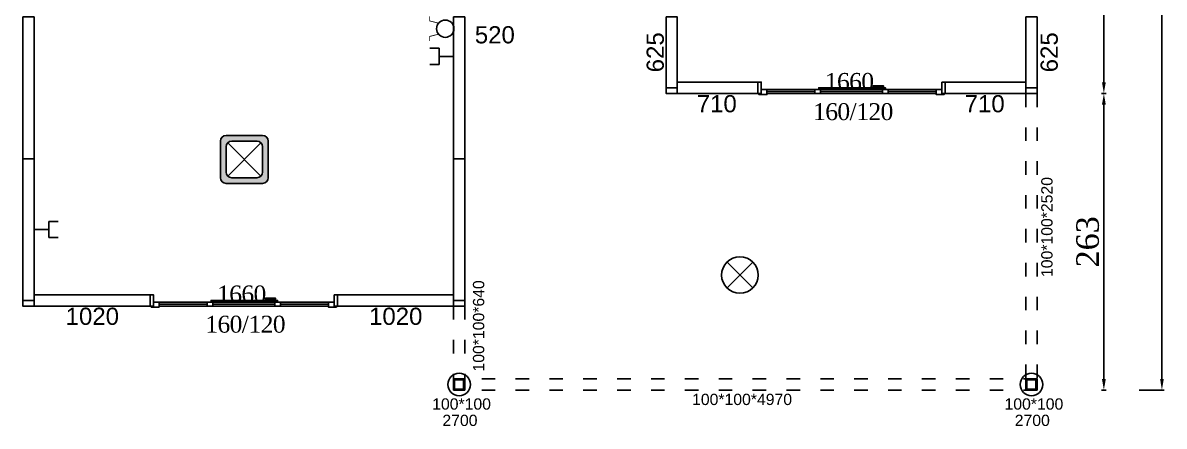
# Model space of a CAD drawing. Header units: millimetres. Extents: x 1774 to 2805, y 1273 to 2344.
# Drawn here: x 1794 to 2805, y 1273 to 1630 of the extents above; entities that cross this region are included whole.
import ezdxf

# ---------------------------------------------------------------- set-up
doc = ezdxf.new("R2010")
doc.units = ezdxf.units.MM
doc.linetypes.add('ACAD_ISO03W100', pattern=[30, 12, -18])
for name, color, linetype in [('1', 250, 'Continuous'), ('Block1', 255, 'Continuous'), ('DUVAR', 7, 'Continuous'), ('KAPI-PEN', 3, 'Continuous'), ('OLCU', 2, 'Continuous'), ('TEFRIS', 4, 'Continuous')]:
    doc.layers.add(name, color=color, linetype=linetype)
doc.styles.add('metin', font='palabi.ttf')
doc.styles.get("Standard").update_dxf_attribs({"font": 'arial.ttf'})
doc.dimstyles.new('Metin SARI', dxfattribs={"dimscale": 20, "dimtxt": 1, "dimasz": 0.5, "dimexe": 0.1, "dimexo": 0.1, "dimgap": 0.2, "dimtad": 1, "dimrnd": 1, "dimzin": 12, "dimdsep": 46, "dimlunit": 6, "dimtxsty": 'metin', "dimcen": 0.8, "dimdle": 0.0005, "dimclrd": 7, "dimclre": 165, "dimclrt": 165, "dimazin": 3, "dimtfac": 1, "dimtmove": 0, "dimatfit": 2, "dimfxl": 1, "dimfxlon": 1, "dimtolj": 1, "dimtzin": 0, "dimlwe": -1, "dimarcsym": 0})

# ---------------------------------------------------------------- blocks, each defined once
blk = doc.blocks.new('1660')
at = {"layer": 'Block1', "color": 7}
for p, q in [((136649.9, -210549.2), (136692.4, -210549.2)), ((136697.4, -210549.2), (136752.4, -210549.2)), ((136757.4, -210549.2), (136799.9, -210549.2))]:
    blk.add_line(p, q, dxfattribs=at)
for points in [[(136644.9, -210551), (136649.9, -210551), (136649.9, -210546.5), (136642.9, -210546.5), (136642.9, -210547.5), (136644.9, -210547.5), (136644.9, -210551)], [(136804.9, -210551), (136799.9, -210551), (136799.9, -210546.5), (136806.9, -210546.5), (136806.9, -210547.5), (136804.9, -210547.5), (136804.9, -210551)], [(136752.1, -210552.5), (136752.1, -210553.3), (136744.1, -210553.3), (136744.1, -210554.3), (136753.1, -210554.3), (136753.1, -210552.5), (136752.1, -210552.5)]]:
    blk.add_lwpolyline(points, dxfattribs=at)
for points in [[(136799.9, -210547.5), (136649.9, -210547.5), (136649.9, -210551), (136799.9, -210551)], [(136692.4, -210551), (136697.4, -210551), (136697.4, -210547.5), (136692.4, -210547.5)], [(136752.4, -210551), (136757.4, -210551), (136757.4, -210547.5), (136752.4, -210547.5)], [(136754.9, -210551), (136695.9, -210551), (136695.9, -210552.5), (136754.9, -210552.5)]]:
    blk.add_lwpolyline(points, close=True, dxfattribs=at)
at = {"layer": 'KAPI-PEN', "color": 175, "true_color": 0x4554a5}
for points in [[(136641.9, -210557.5), (136644.9, -210557.5), (136644.9, -210547.5), (136641.9, -210547.5)], [(136804.9, -210557.5), (136807.9, -210557.5), (136807.9, -210547.5), (136804.9, -210547.5)]]:
    blk.add_lwpolyline(points, close=True, dxfattribs=at)
blk = doc.blocks.new('*D25')
at = {"layer": 'Block1', "color": 165, "transparency": 16777216}
for p, q in [((2749.6, 1886.1), (2753.7, 1886.1)), ((2749.6, 1567.4), (2753.7, 1567.4))]:
    blk.add_line(p, q, dxfattribs=at)
at = {"layer": 'Block1', "color": 7, "lineweight": -2, "transparency": 16777216}
blk.add_line((2751.7, 1876.1), (2751.7, 1577.4), dxfattribs=at)
at = {"layer": 'Block1', "color": 7, "transparency": 16777216}
for points in [[(2750, 1876.1), (2753.4, 1876.1), (2751.7, 1886.1)], [(2750, 1577.4), (2753.4, 1577.4), (2751.7, 1567.4)]]:
    blk.add_solid(points, dxfattribs=at)
at = {"layer": 'Defpoints', "color": 0, "transparency": 16777216}
for p in [(2747.6, 1886.1), (2747.6, 1567.4), (2751.7, 1567.4)]:
    blk.add_point(p, dxfattribs=at)
at = {"layer": 'Block1', "color": 165, "transparency": 16777216, "insert": (2737.4, 1726.8), "char_height": 20, "attachment_point": 5, "rotation": 90, "style": 'metin'}
blk.add_mtext('\\A1;319', dxfattribs=at)
blk = doc.blocks.new('*D26')
at = {"layer": 'Block1', "color": 165, "transparency": 16777216}
for p, q in [((2749.6, 1567.4), (2753.7, 1567.4)), ((2749.6, 1304.6), (2753.7, 1304.6))]:
    blk.add_line(p, q, dxfattribs=at)
at = {"layer": 'Block1', "color": 7, "lineweight": -2, "transparency": 16777216}
blk.add_line((2751.7, 1557.4), (2751.7, 1314.6), dxfattribs=at)
at = {"layer": 'Block1', "color": 7, "transparency": 16777216}
for points in [[(2750, 1557.4), (2753.4, 1557.4), (2751.7, 1567.4)], [(2750, 1314.6), (2753.4, 1314.6), (2751.7, 1304.6)]]:
    blk.add_solid(points, dxfattribs=at)
at = {"layer": 'Defpoints', "color": 0, "transparency": 16777216}
for p in [(2747.6, 1567.4), (2747.6, 1304.6), (2751.7, 1304.6)]:
    blk.add_point(p, dxfattribs=at)
at = {"layer": 'Block1', "color": 165, "transparency": 16777216, "insert": (2737.4, 1436), "char_height": 20, "attachment_point": 5, "rotation": 90, "style": 'metin'}
blk.add_mtext('\\A1;263', dxfattribs=at)
blk = doc.blocks.new('*D27')
at = {"layer": 'Block1', "color": 165, "transparency": 16777216}
for p, q in [((2783.1, 2267.6), (2805.1, 2267.6)), ((2783.1, 1304.6), (2805.1, 1304.6))]:
    blk.add_line(p, q, dxfattribs=at)
at = {"layer": 'Block1', "color": 7, "lineweight": -2, "transparency": 16777216}
blk.add_line((2803.1, 1314.6), (2803.1, 2257.6), dxfattribs=at)
at = {"layer": 'Block1', "color": 7, "transparency": 16777216}
for points in [[(2801.5, 2257.6), (2804.8, 2257.6), (2803.1, 2267.6)], [(2801.5, 1314.6), (2804.8, 1314.6), (2803.1, 1304.6)]]:
    blk.add_solid(points, dxfattribs=at)
at = {"layer": 'Defpoints', "color": 0, "transparency": 16777216}
for p in [(2747.6, 2267.6), (2803.1, 2267.6), (2747.6, 1304.6)]:
    blk.add_point(p, dxfattribs=at)
at = {"layer": 'Block1', "color": 165, "transparency": 16777216, "insert": (2788.8, 1786.1), "char_height": 20, "attachment_point": 5, "rotation": 90, "style": 'metin'}
blk.add_mtext('\\A1;963', dxfattribs=at)
blk = doc.blocks.new('GLOP')
at = {"layer": 'DUVAR', "color": 1}
for p, q in [((11.4, -11.4), (-11.4, 11.4)), ((11.4, 11.4), (-11.4, -11.4))]:
    blk.add_line(p, q, dxfattribs=at)
blk.add_circle((0, 0), 16.2, dxfattribs=at)
blk = doc.blocks.new('ANAHTAR')
at = {"layer": 'OLCU', "color": 20, "const_width": 0.735}
blk.add_lwpolyline([(-6.1, -4.9), (-13.8, -6.9), (-13.8, -11)], dxfattribs=at)
at = {"layer": 'OLCU', "color": 20}
blk.add_circle((0, 0), 7.67, dxfattribs=at)
blk = doc.blocks.new('TELPRIZ')
at = {"layer": 'DUVAR', "color": 1}
for p, q in [((-7.2, 21.4), (-7.2, 13.1)), ((7.2, 13.1), (7.2, 21.4)), ((-7.2, 13.1), (7.2, 13.1)), ((0, 13.1), (0, 0))]:
    blk.add_line(p, q, dxfattribs=at)

msp = doc.modelspace()

# ---------------------------------------------------------------- hatches: boundary and pattern name
at = {"layer": 'KAPI-PEN', "true_color": 0x4554a5}
h = msp.add_hatch(color=175, dxfattribs=at)
edge = h.paths.add_edge_path()
edge.add_line((1974.106, 1530.165), (2006.466, 1530.165))
edge.add_arc((2006.466, 1525.165), 5, 0, 90, ccw=False)
edge.add_line((2011.466, 1525.165), (2011.466, 1492.805))
edge.add_arc((2006.466, 1492.805), 5, -90, 0, ccw=False)
edge.add_line((2006.466, 1487.805), (1974.106, 1487.805))
edge.add_arc((1974.106, 1492.805), 5, 180, 270, ccw=False)
edge.add_line((1969.106, 1492.805), (1969.106, 1525.165))
edge.add_arc((1974.106, 1525.165), 5, 90, 180, ccw=False)
edge = h.paths.add_edge_path(flags=16)
edge.add_line((1979.106, 1525.165), (2001.466, 1525.165))
edge.add_arc((2001.466, 1520.165), 5, 0, 90, ccw=False)
edge.add_line((2006.466, 1520.165), (2006.466, 1497.805))
edge.add_arc((2001.466, 1497.805), 5, -90, 0, ccw=False)
edge.add_line((2001.466, 1492.805), (1979.106, 1492.805))
edge.add_arc((1979.106, 1497.805), 5, 180, 270, ccw=False)
edge.add_line((1974.106, 1497.805), (1974.106, 1520.165))
edge.add_arc((1979.106, 1520.165), 5, 90, 180, ccw=False)

# ---------------------------------------------------------------- linework, layer by layer
at = {"layer": 'Block1', "color": 7}
for p, q in [((2005.002, 1523.701), (1975.571, 1494.27)), ((1975.571, 1523.701), (2005.002, 1494.27))]:
    msp.add_line(p, q, dxfattribs=at)
for points in [[(2363.831, 1572.391), (2373.831, 1572.391), (2373.831, 1567.391), (2363.831, 1567.391)], [(2175.581, 1304.641), (2185.581, 1304.641), (2185.581, 1314.641), (2175.581, 1314.641)], [(2682.581, 1304.641), (2692.581, 1304.641), (2692.581, 1314.641), (2682.581, 1314.641)], [(2176.581, 1305.641), (2184.581, 1305.641), (2184.581, 1313.641), (2176.581, 1313.641)], [(2683.581, 1305.641), (2691.581, 1305.641), (2691.581, 1313.641), (2683.581, 1313.641)]]:
    msp.add_lwpolyline(points, close=True, dxfattribs=at)
for centre in [(2180.581, 1309.641), (2687.581, 1309.641)]:
    msp.add_circle(centre, 10, dxfattribs=at)
at = {"layer": 'KAPI-PEN', "color": 175, "linetype": 'ACAD_ISO03W100', "true_color": 0x4554a5}
for p, q in [((2682.581, 1567.391), (2682.581, 1304.641)), ((2692.581, 1567.391), (2692.581, 1304.641)), ((2175.581, 1379.141), (2175.581, 1304.641)), ((2185.581, 1379.141), (2185.581, 1304.641)), ((2692.581, 1314.641), (2175.581, 1314.641)), ((2692.581, 1304.641), (2175.581, 1304.641))]:
    msp.add_line(p, q, dxfattribs=at)
at = {"layer": 'KAPI-PEN', "color": 175, "true_color": 0x4554a5}
for points in [[(1794.081, 1635.141), (1804.081, 1635.141), (1804.081, 1509.641), (1794.081, 1509.641)], [(2175.581, 1635.141), (2185.581, 1635.141), (2185.581, 1509.641), (2175.581, 1509.641)], [(2363.831, 1635.141), (2373.831, 1635.141), (2373.831, 1572.391), (2363.831, 1572.391)], [(2692.581, 1635.141), (2682.581, 1635.141), (2682.581, 1572.391), (2692.581, 1572.391)], [(2445.206, 1577.391), (2373.831, 1577.391), (2373.831, 1567.391), (2445.206, 1567.391)], [(2682.581, 1577.391), (2611.206, 1577.391), (2611.206, 1567.391), (2682.581, 1567.391)], [(2692.581, 1572.391), (2682.581, 1572.391), (2682.581, 1567.391), (2692.581, 1567.391)], [(1794.081, 1509.641), (1804.081, 1509.641), (1804.081, 1384.141), (1794.081, 1384.141)], [(2175.581, 1509.641), (2185.581, 1509.641), (2185.581, 1384.141), (2175.581, 1384.141)], [(1804.081, 1389.141), (1906.831, 1389.141), (1906.831, 1379.141), (1804.081, 1379.141)], [(2072.831, 1389.141), (2175.581, 1389.141), (2175.581, 1379.141), (2072.831, 1379.141)], [(1794.081, 1384.141), (1804.081, 1384.141), (1804.081, 1379.141), (1794.081, 1379.141)], [(2175.581, 1384.141), (2185.581, 1384.141), (2185.581, 1379.141), (2175.581, 1379.141)]]:
    msp.add_lwpolyline(points, close=True, dxfattribs=at)
for points in [[(1974.106, 1530.165), (2006.466, 1530.165, -0.41421356), (2011.466, 1525.165), (2011.466, 1492.805, -0.41421356), (2006.466, 1487.805), (1974.106, 1487.805, -0.41421356), (1969.106, 1492.805), (1969.106, 1525.165, -0.41421356)], [(1979.106, 1525.165), (2001.466, 1525.165, -0.41421356), (2006.466, 1520.165), (2006.466, 1497.805, -0.41421356), (2001.466, 1492.805), (1979.106, 1492.805, -0.41421356), (1974.106, 1497.805), (1974.106, 1520.165, -0.41421356)]]:
    msp.add_lwpolyline(points, format="xyb", close=True, dxfattribs=at)

# ---------------------------------------------------------------- block references
at = {"layer": 'Block1', "color": 43, "xscale": -1, "rotation": 180}
for p in [(-134196.719, -208980.087), (-134735.094, -209168.337)]:
    msp.add_blockref('1660', p, dxfattribs=at)
at = {"layer": 'TEFRIS', "lineweight": 25, "xscale": -1}
for name, p, rotation in [('ANAHTAR', (2168.283, 1624.785), 180), ('TELPRIZ', (2175.951, 1600.226), 90)]:
    msp.add_blockref(name, p, dxfattribs=dict(at, rotation=rotation))
at = {"layer": 'TEFRIS', "lineweight": 25}
for name, p in [('ANAHTAR', (2168.283, 1624.785)), ('GLOP', (2429.283, 1406.598))]:
    msp.add_blockref(name, p, dxfattribs=at)
at = {"layer": 'TEFRIS', "lineweight": 25, "rotation": 270}
msp.add_blockref('TELPRIZ', (1804.081, 1446.891), dxfattribs=at)

# ---------------------------------------------------------------- texts
at = {"layer": '1', "color": 0, "lineweight": 25}
for s, p in [('520', (2194.46, 1611.771)), ('710', (2391.036, 1550.722)), ('710', (2628.386, 1550.722)), ('1020', (1832.014, 1362.472)), ('1020', (2100.764, 1362.472))]:
    msp.add_text(s, height=15.2174, dxfattribs=at).set_placement(p)
for p in [(2361.866, 1586.141), (2710.854, 1586.141)]:
    msp.add_text('625', height=15.2174, rotation=90, dxfattribs=at).set_placement(p)
at = {"layer": '1', "color": 0, "lineweight": 50, "char_height": 15, "attachment_point": 7, "style": 'metin'}
for s, insert in [('\\pxsm1,ql;{\\T0.95;1660}', (2504.534, 1570.318)), ('\\pxsm1;{\\T0.95;160/120}', (2494.121, 1543.579)), ('\\pxsm1,ql;{\\T0.95;1660}', (1966.159, 1382.068)), ('\\pxsm1;{\\T0.95;160/120}', (1955.746, 1355.329))]:
    msp.add_mtext_dynamic_manual_height_columns(s, width=105.60789, gutter_width=61.661, heights=[0], dxfattribs=dict(at, insert=insert))
at = {"layer": 'Block1', "linetype": 'Continuous', "char_height": 10, "attachment_point": 1, "rotation": 90}
for s, insert in [('{\\C0;100*100*2520}', (2696.236, 1404.826)), ('{\\C0;100*100*640}', (2192.806, 1321.13))]:
    msp.add_mtext_dynamic_manual_height_columns(s, width=30.9087, gutter_width=12.5, heights=[0], dxfattribs=dict(at, insert=insert))
at = {"layer": 'Block1', "linetype": 'Continuous', "char_height": 10, "attachment_point": 1}
for s, insert in [('{\\C0;100*100}', (2156.707, 1297.386)), ('{\\C0;100*100*4970}', (2386.926, 1301.453)), ('{\\C0;100*100}', (2663.707, 1297.386)), ('{\\C0;2700}', (2165.768, 1282.88)), ('{\\C0;2700}', (2672.768, 1282.88))]:
    msp.add_mtext_dynamic_manual_height_columns(s, width=30.9087, gutter_width=12.5, heights=[0], dxfattribs=dict(at, insert=insert))

# ---------------------------------------------------------------- dimensions: what is measured, and where the dimension line sits
at = {"layer": 'Block1', "color": 7}
for p1, p2, distance, picture, middle in [((2747.581, 1304.641), (2747.581, 2267.641), -55.54, '*D27', (2788.833, 1786.141)), ((2747.581, 1886.141), (2747.581, 1567.391), 4.124, '*D25', (2737.417, 1726.766)), ((2747.581, 1567.391), (2747.581, 1304.641), 4.124, '*D26', (2737.417, 1436.016))]:
    dim = msp.add_aligned_dim(p1=p1, p2=p2, distance=distance, dimstyle='Metin SARI', dxfattribs=at)
    dim.commit()
    dim.dimension.update_dxf_attribs({"geometry": picture, "text_midpoint": middle})

doc.saveas('drawing.dxf')
